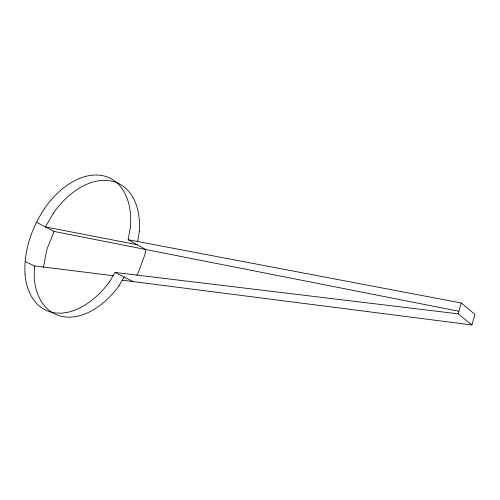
<?xml version="1.0" encoding="UTF-8"?>
<svg xmlns="http://www.w3.org/2000/svg" width="500" height="500" viewBox="0 0 500 500"><rect width="100%" height="100%" fill="white"/><g stroke="black" fill="none" stroke-linecap="round" stroke-linejoin="round"><path stroke-width="0.75" d="M43.412 267.488L46.863 249.394L54.131 231.456L458.919 311.262M25.294 261.631L34.431 265.906L34.206 278.206A72.444 46.819 -63.8 0 0 65.894 317.025A72.444 46.819 -63.8 0 0 119.025 285.781M25 274.031C23.769 250.581 31.744 227.556 44.731 208.244M137.569 241.706L139.35 231.319M136.856 275.125L138.012 273.194L144.869 254.75L145.75 249.519L128.169 239.713L130.531 226.231M122.2 280.181L471.962 324.956L475 314.431L461.275 303L128.169 239.713M471.962 324.956L458.113 313.837L461.275 303M53.575 213.025L45.388 226.919L137.056 244.669M109.85 281.231L115.062 272.462L458.113 313.837M118.981 285.738L124.144 277.069M34.431 265.906L113.319 275.719M115.062 272.462L133.019 281.569M36.469 222.288L54.131 231.456M109.887 281.281A73.238 46.756 -63.8 0 1 56.513 313.038A73.238 46.756 -63.8 0 1 25.025 274.019M44.681 208.188A73.263 46.762 -63.8 0 1 102.912 175.719A73.263 46.762 -63.8 0 1 130.469 226.244M53.519 212.969A72.469 46.825 -63.8 0 1 111.519 181.062A72.469 46.825 -63.8 0 1 139.288 231.337"/></g></svg>
